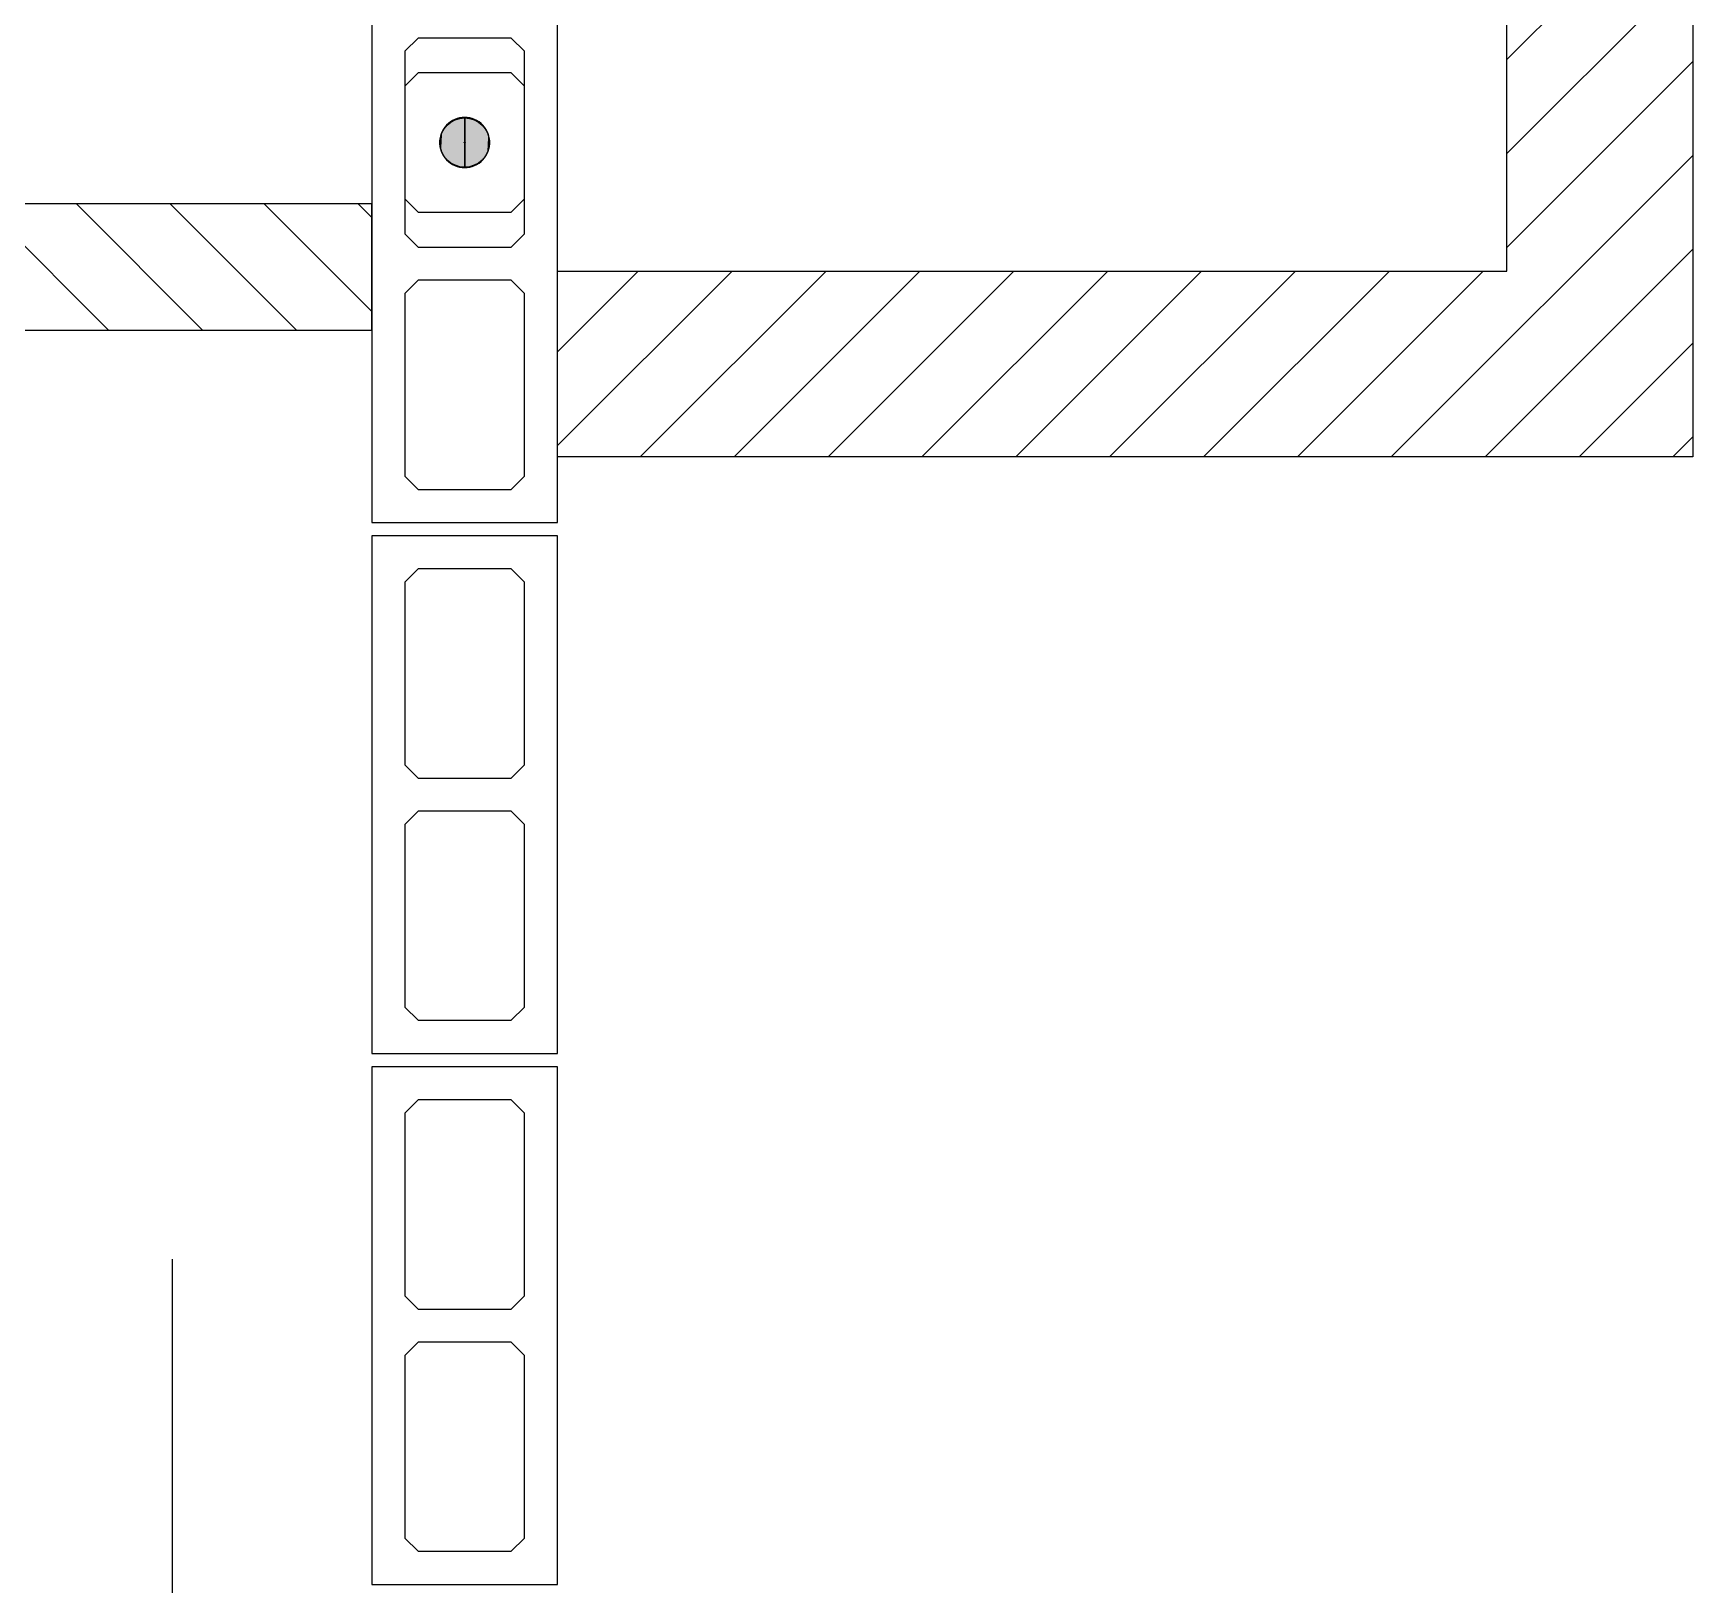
# Model space of a CAD drawing. Extents: x 0 to 119, y 0 to 84.
# Drawn here: x 30.22 to 32.72, y 47.82 to 50.158 of the extents above; entities that cross this region are included whole.
import ezdxf

# ---------------------------------------------------------------- set-up
doc = ezdxf.new("R2010")
doc.units = 0
doc.header["$MEASUREMENT"] = 0
doc.linetypes.add('ESTILO_TQS_0005', pattern=[0.4, 0.3, -0.1])
for name, color, linetype in [('18', 6, 'CONTINUOUS'), ('27', 250, 'CONTINUOUS'), ('29', 9, 'CONTINUOUS'), ('3', 7, 'CONTINUOUS')]:
    doc.layers.add(name, color=color, linetype=linetype)

msp = doc.modelspace()

# ---------------------------------------------------------------- linework, layer by layer
at = {"layer": '18', "color": 6, "linetype": 'Continuous'}
msp.add_line((30.43025, 47.41055), (30.43025, 48.31055), dxfattribs=at)
at = {"layer": '27', "color": 250, "linetype": 'ESTILO_TQS_0005'}
for points in [[(30.94025, 49.83555), (30.96025, 49.85555), (30.96025, 50.13055), (30.94025, 50.15055), (30.80025, 50.15055), (30.78025, 50.13055), (30.78025, 49.85555), (30.80025, 49.83555), (30.94025, 49.83555)], [(30.94025, 49.47055), (30.96025, 49.49055), (30.96025, 49.76555), (30.94025, 49.78555), (30.80025, 49.78555), (30.78025, 49.76555), (30.78025, 49.49055), (30.80025, 49.47055), (30.94025, 49.47055)], [(30.94025, 49.03555), (30.96025, 49.05555), (30.96025, 49.33055), (30.94025, 49.35055), (30.80025, 49.35055), (30.78025, 49.33055), (30.78025, 49.05555), (30.80025, 49.03555), (30.94025, 49.03555)], [(30.94025, 48.67055), (30.96025, 48.69055), (30.96025, 48.96555), (30.94025, 48.98555), (30.80025, 48.98555), (30.78025, 48.96555), (30.78025, 48.69055), (30.80025, 48.67055), (30.94025, 48.67055)], [(30.94025, 48.23555), (30.96025, 48.25555), (30.96025, 48.53055), (30.94025, 48.55055), (30.80025, 48.55055), (30.78025, 48.53055), (30.78025, 48.25555), (30.80025, 48.23555), (30.94025, 48.23555)], [(30.94025, 47.87055), (30.96025, 47.89055), (30.96025, 48.16555), (30.94025, 48.18555), (30.80025, 48.18555), (30.78025, 48.16555), (30.78025, 47.89055), (30.80025, 47.87055), (30.94025, 47.87055)]]:
    msp.add_lwpolyline(points, dxfattribs=at)
at = {"layer": '29', "color": 9, "linetype": 'Continuous'}
for p, q in [((32.440292, 49.97654), (32.684302, 50.22055)), ((32.440292, 50.117962), (32.54288, 50.22055)), ((32.440292, 49.835119), (32.720292, 50.115119)), ((32.2661, 49.519506), (32.720292, 49.973698)), ((30.143938, 49.90055), (30.333938, 49.71055)), ((30.285359, 49.90055), (30.475359, 49.71055)), ((30.42678, 49.90055), (30.61678, 49.71055)), ((30.568202, 49.90055), (30.73025, 49.738502)), ((30.709623, 49.90055), (30.73025, 49.879923)), ((32.407522, 49.519506), (32.720292, 49.832276)), ((31.01025, 49.536448), (31.273254, 49.799452)), ((31.01025, 49.677869), (31.131833, 49.799452)), ((31.134729, 49.519506), (31.414675, 49.799452)), ((31.276151, 49.519506), (31.556097, 49.799452)), ((31.417572, 49.519506), (31.697518, 49.799452)), ((31.558994, 49.519506), (31.838939, 49.799452)), ((31.700415, 49.519506), (31.980361, 49.799452)), ((31.841836, 49.519506), (32.121782, 49.799452)), ((31.983258, 49.519506), (32.263203, 49.799452)), ((32.124679, 49.519506), (32.404625, 49.799452)), ((32.548943, 49.519506), (32.720292, 49.690855)), ((32.690364, 49.519506), (32.720292, 49.549434))]:
    msp.add_line(p, q, dxfattribs=at)
for points in [[(27.680292, 49.90055), (27.680292, 50.22055), (27.490329, 50.22055), (27.490329, 48.39055), (27.680292, 48.39055), (27.680292, 49.71055), (30.73025, 49.71055), (30.73025, 49.90055), (27.680292, 49.90055)], [(31.01025, 49.799452), (32.440292, 49.799452), (32.440292, 50.22055), (32.720292, 50.22055), (32.720292, 49.519506), (31.01025, 49.519506), (31.01025, 49.799452)]]:
    msp.add_lwpolyline(points, dxfattribs=at)
at = {"layer": '3', "color": 7, "linetype": 'Continuous'}
for p, q in [((30.80025, 50.09805), (30.78025, 50.07805)), ((30.78025, 50.07805), (30.78025, 49.90805)), ((30.94025, 50.09805), (30.80025, 50.09805)), ((30.96025, 50.07805), (30.94025, 50.09805)), ((30.96025, 49.90805), (30.96025, 50.07805)), ((30.78025, 49.90805), (30.80025, 49.88805)), ((30.94025, 49.88805), (30.96025, 49.90805)), ((30.80025, 49.88805), (30.94025, 49.88805))]:
    msp.add_line(p, q, dxfattribs=at)
for points in [[(31.01025, 49.42055), (31.01025, 50.20055), (30.73025, 50.20055), (30.73025, 49.42055), (31.01025, 49.42055)], [(30.87025, 49.99365), (30.870311, 49.993647), (30.870371, 49.993638), (30.87043, 49.993622), (30.870487, 49.993601), (30.870541, 49.993575), (30.870593, 49.993542), (30.870641, 49.993505), (30.870685, 49.993463), (30.870724, 49.993417), (30.870759, 49.993367), (30.870789, 49.993314), (30.870813, 49.993258), (30.870831, 49.9932), (30.870843, 49.993141), (30.870849, 49.99308), (30.870849, 49.99302), (30.870843, 49.992959), (30.870831, 49.9929), (30.870813, 49.992842), (30.870789, 49.992786), (30.870759, 49.992733), (30.870724, 49.992683), (30.870685, 49.992637), (30.870641, 49.992595), (30.870593, 49.992558), (30.870541, 49.992525), (30.870487, 49.992499), (30.87043, 49.992478), (30.870371, 49.992462), (30.870311, 49.992453), (30.87025, 49.99245), (30.87025, 50.03085), (30.866426, 50.030656), (30.862641, 50.030076), (30.858934, 50.029116), (30.855343, 50.027787), (30.851906, 50.0261), (30.848656, 50.024075), (30.845628, 50.021731), (30.842853, 50.019093), (30.840359, 50.016188), (30.838171, 50.013045), (30.836313, 50.009697), (30.834803, 50.006178), (30.833657, 50.002525), (30.832886, 49.998774), (30.832499, 49.994965), (30.832499, 49.991135), (30.832886, 49.987326), (30.833657, 49.983575), (30.834803, 49.979922), (30.836313, 49.976403), (30.838171, 49.973055), (30.840359, 49.969912), (30.842853, 49.967007), (30.845628, 49.964369), (30.848656, 49.962025), (30.851906, 49.96), (30.855343, 49.958313), (30.858934, 49.956984), (30.862641, 49.956024), (30.866426, 49.955444), (30.87025, 49.95525), (30.87025, 49.99365)], [(30.87025, 49.99245), (30.870189, 49.992453), (30.870129, 49.992462), (30.87007, 49.992478), (30.870013, 49.992499), (30.869959, 49.992525), (30.869907, 49.992558), (30.869859, 49.992595), (30.869815, 49.992637), (30.869776, 49.992683), (30.869741, 49.992733), (30.869711, 49.992786), (30.869687, 49.992842), (30.869669, 49.9929), (30.869657, 49.992959), (30.869651, 49.99302), (30.869651, 49.99308), (30.869657, 49.993141), (30.869669, 49.9932), (30.869687, 49.993258), (30.869711, 49.993314), (30.869741, 49.993367), (30.869776, 49.993417), (30.869815, 49.993463), (30.869859, 49.993505), (30.869907, 49.993542), (30.869959, 49.993575), (30.870013, 49.993601), (30.87007, 49.993622), (30.870129, 49.993638), (30.870189, 49.993647), (30.87025, 49.99365), (30.87025, 49.95525), (30.874074, 49.955444), (30.877859, 49.956024), (30.881566, 49.956984), (30.885157, 49.958313), (30.888594, 49.96), (30.891844, 49.962025), (30.894872, 49.964369), (30.897647, 49.967007), (30.900141, 49.969912), (30.902329, 49.973055), (30.904187, 49.976403), (30.905697, 49.979922), (30.906843, 49.983575), (30.907614, 49.987326), (30.908001, 49.991135), (30.908001, 49.994965), (30.907614, 49.998774), (30.906843, 50.002525), (30.905697, 50.006178), (30.904187, 50.009697), (30.902329, 50.013045), (30.900141, 50.016188), (30.897647, 50.019093), (30.894872, 50.021731), (30.891844, 50.024075), (30.888594, 50.0261), (30.885157, 50.027787), (30.881566, 50.029116), (30.877859, 50.030076), (30.874074, 50.030656), (30.87025, 50.03085), (30.87025, 49.99245)], [(31.01025, 48.62055), (31.01025, 49.40055), (30.73025, 49.40055), (30.73025, 48.62055), (31.01025, 48.62055)], [(31.01025, 47.82055), (31.01025, 48.60055), (30.73025, 48.60055), (30.73025, 47.82055), (31.01025, 47.82055)]]:
    msp.add_lwpolyline(points, dxfattribs=at)
msp.add_circle((30.87025, 49.99305), 0.0372, dxfattribs=at)
for points in [[(30.848656, 50.024075), (30.848656, 49.962025), (30.851906, 50.0261)], [(30.848656, 49.962025), (30.851906, 49.96), (30.851906, 50.0261)], [(30.851906, 50.0261), (30.851906, 49.96), (30.855343, 50.027787)], [(30.851906, 49.96), (30.855343, 49.958313), (30.855343, 50.027787)], [(30.855343, 50.027787), (30.855343, 49.958313), (30.858934, 50.029116)], [(30.855343, 49.958313), (30.858934, 49.956984), (30.858934, 50.029116)], [(30.858934, 50.029116), (30.858934, 49.956984), (30.862641, 50.030076)], [(30.858934, 49.956984), (30.862641, 49.956024), (30.862641, 50.030076)], [(30.866426, 49.955444), (30.866426, 50.030656), (30.862641, 49.956024)], [(30.862641, 50.030076), (30.862641, 49.956024), (30.866426, 50.030656)], [(30.866426, 49.955444), (30.87025, 49.99365), (30.87025, 50.03085)], [(30.866426, 49.955444), (30.87025, 50.03085), (30.866426, 50.030656)], [(30.87025, 49.99245), (30.874074, 50.030656), (30.87025, 50.03085)], [(30.87025, 49.99245), (30.87025, 49.95525), (30.874074, 50.030656)], [(30.87025, 49.95525), (30.874074, 49.955444), (30.874074, 50.030656)], [(30.874074, 50.030656), (30.874074, 49.955444), (30.877859, 50.030076)], [(30.874074, 49.955444), (30.877859, 49.956024), (30.877859, 50.030076)], [(30.877859, 50.030076), (30.877859, 49.956024), (30.881566, 50.029116)], [(30.877859, 49.956024), (30.881566, 49.956984), (30.881566, 50.029116)], [(30.881566, 50.029116), (30.881566, 49.956984), (30.885157, 50.027787)], [(30.881566, 49.956984), (30.885157, 49.958313), (30.885157, 50.027787)], [(30.885157, 50.027787), (30.885157, 49.958313), (30.888594, 50.0261)], [(30.885157, 49.958313), (30.888594, 49.96), (30.888594, 50.0261)], [(30.888594, 50.0261), (30.888594, 49.96), (30.891844, 50.024075)], [(30.832886, 49.998774), (30.832886, 49.987326), (30.833657, 50.002525)], [(30.832886, 49.987326), (30.833657, 49.983575), (30.833657, 50.002525)], [(30.833657, 50.002525), (30.833657, 49.983575), (30.834803, 50.006178)], [(30.833657, 49.983575), (30.834803, 49.979922), (30.834803, 50.006178)], [(30.834803, 50.006178), (30.834803, 49.979922), (30.836313, 50.009697)], [(30.834803, 49.979922), (30.836313, 49.976403), (30.836313, 50.009697)], [(30.836313, 50.009697), (30.836313, 49.976403), (30.838171, 50.013045)], [(30.836313, 49.976403), (30.838171, 49.973055), (30.838171, 50.013045)], [(30.838171, 50.013045), (30.838171, 49.973055), (30.840359, 50.016188)], [(30.838171, 49.973055), (30.840359, 49.969912), (30.840359, 50.016188)], [(30.840359, 50.016188), (30.840359, 49.969912), (30.842853, 50.019093)], [(30.840359, 49.969912), (30.842853, 49.967007), (30.842853, 50.019093)], [(30.842853, 50.019093), (30.842853, 49.967007), (30.845628, 50.021731)], [(30.842853, 49.967007), (30.845628, 49.964369), (30.845628, 50.021731)], [(30.845628, 50.021731), (30.845628, 49.964369), (30.848656, 50.024075)], [(30.845628, 49.964369), (30.848656, 49.962025), (30.848656, 50.024075)], [(30.888594, 49.96), (30.891844, 49.962025), (30.891844, 50.024075)], [(30.891844, 50.024075), (30.891844, 49.962025), (30.894872, 50.021731)], [(30.891844, 49.962025), (30.894872, 49.964369), (30.894872, 50.021731)], [(30.894872, 50.021731), (30.894872, 49.964369), (30.897647, 50.019093)], [(30.894872, 49.964369), (30.897647, 49.967007), (30.897647, 50.019093)], [(30.897647, 50.019093), (30.897647, 49.967007), (30.900141, 50.016188)], [(30.897647, 49.967007), (30.900141, 49.969912), (30.900141, 50.016188)], [(30.900141, 50.016188), (30.900141, 49.969912), (30.902329, 50.013045)], [(30.900141, 49.969912), (30.902329, 49.973055), (30.902329, 50.013045)], [(30.902329, 50.013045), (30.902329, 49.973055), (30.904187, 50.009697)], [(30.902329, 49.973055), (30.904187, 49.976403), (30.904187, 50.009697)], [(30.904187, 50.009697), (30.904187, 49.976403), (30.905697, 50.006178)], [(30.904187, 49.976403), (30.905697, 49.979922), (30.905697, 50.006178)], [(30.905697, 50.006178), (30.905697, 49.979922), (30.906843, 50.002525)], [(30.905697, 49.979922), (30.906843, 49.983575), (30.906843, 50.002525)], [(30.906843, 50.002525), (30.906843, 49.983575), (30.907614, 49.998774)], [(30.832499, 49.994965), (30.832499, 49.991135), (30.832886, 49.998774)], [(30.832499, 49.991135), (30.832886, 49.987326), (30.832886, 49.998774)], [(30.866426, 49.955444), (30.87025, 49.95525), (30.87025, 49.99365)], [(30.869815, 49.992637), (30.87025, 49.99245), (30.869776, 49.992683)], [(30.87025, 49.99245), (30.87025, 49.99245), (30.869776, 49.992683)], [(30.869776, 49.992683), (30.87025, 49.99245), (30.869776, 49.992683)], [(30.87025, 49.99245), (30.87025, 49.99245), (30.869776, 49.992683)], [(30.869776, 49.992683), (30.87025, 49.99245), (30.869776, 49.992683)], [(30.87025, 49.99245), (30.87025, 49.99245), (30.869776, 49.992683)], [(30.869859, 49.992595), (30.87025, 49.99245), (30.869815, 49.992637)], [(30.87025, 49.99245), (30.87025, 49.99245), (30.869815, 49.992637)], [(30.869815, 49.992637), (30.87025, 49.99245), (30.869815, 49.992637)], [(30.87025, 49.99245), (30.87025, 49.99245), (30.869815, 49.992637)], [(30.869907, 49.992558), (30.87025, 49.99245), (30.869859, 49.992595)], [(30.87025, 49.99245), (30.87025, 49.99245), (30.869859, 49.992595)], [(30.869959, 49.992525), (30.87025, 49.99245), (30.869907, 49.992558)], [(30.87025, 49.99245), (30.87025, 49.99245), (30.869907, 49.992558)], [(30.87007, 49.992478), (30.87025, 49.99245), (30.869959, 49.992525)], [(30.87025, 49.99245), (30.87025, 49.99245), (30.869959, 49.992525)], [(30.87025, 49.99245), (30.87025, 49.99245), (30.87007, 49.992478)], [(30.87025, 49.99245), (30.87025, 49.99245), (30.87007, 49.992478)], [(30.87025, 49.99365), (30.870724, 49.993417), (30.87025, 49.99365)], [(30.870724, 49.993417), (30.870724, 49.993417), (30.87025, 49.99365)], [(30.87025, 49.99365), (30.870724, 49.993417), (30.87025, 49.99365)], [(30.870724, 49.993417), (30.870724, 49.993417), (30.87025, 49.99365)], [(30.87025, 49.99365), (30.870724, 49.993417), (30.87025, 49.99365)], [(30.870724, 49.993417), (30.870685, 49.993463), (30.87025, 49.99365)], [(30.87025, 49.99365), (30.870685, 49.993463), (30.87025, 49.99365)], [(30.870685, 49.993463), (30.870685, 49.993463), (30.87025, 49.99365)], [(30.87025, 49.99365), (30.870685, 49.993463), (30.87025, 49.99365)], [(30.870685, 49.993463), (30.870641, 49.993505), (30.87025, 49.99365)], [(30.87025, 49.99365), (30.870641, 49.993505), (30.87025, 49.99365)], [(30.870641, 49.993505), (30.870593, 49.993542), (30.87025, 49.99365)], [(30.87025, 49.99365), (30.870593, 49.993542), (30.87025, 49.99365)], [(30.870593, 49.993542), (30.870541, 49.993575), (30.87025, 49.99365)], [(30.87025, 49.99365), (30.870541, 49.993575), (30.87025, 49.99365)], [(30.870541, 49.993575), (30.87043, 49.993622), (30.87025, 49.99365)], [(30.87025, 49.99365), (30.87043, 49.993622), (30.87025, 49.99365)], [(30.87043, 49.993622), (30.87025, 49.99365), (30.87025, 49.99365)], [(30.87025, 49.99365), (30.87025, 49.99365), (30.87025, 49.99365)], [(30.87025, 49.99365), (30.87025, 49.99365), (30.87025, 49.99365)], [(30.87025, 49.99365), (30.87025, 49.99365), (30.87025, 49.99365)], [(30.87025, 49.99365), (30.87025, 49.99365), (30.87025, 49.99365)], [(30.87025, 49.99365), (30.87025, 49.99365), (30.87025, 49.99365)], [(30.87025, 49.99365), (30.87025, 49.99365), (30.87025, 49.99365)], [(30.87025, 49.99365), (30.87025, 49.99365), (30.87025, 49.99365)], [(30.87025, 49.99365), (30.87025, 49.99365), (30.87025, 49.99365)], [(30.87025, 49.99365), (30.87025, 49.99365), (30.87025, 49.99365)], [(30.87025, 49.99365), (30.87025, 49.99365), (30.87025, 49.99365)], [(30.87025, 49.99365), (30.87025, 49.99365), (30.87025, 49.99365)], [(30.87025, 49.99365), (30.87025, 49.99365), (30.87025, 49.99365)], [(30.87025, 49.99245), (30.87025, 49.99245), (30.87025, 49.99245)], [(30.87025, 49.99245), (30.87025, 49.99245), (30.87025, 49.99245)], [(30.87025, 49.99245), (30.87025, 49.99245), (30.87025, 49.99245)], [(30.87025, 49.99245), (30.87025, 49.99245), (30.87025, 49.99245)], [(30.87025, 49.99245), (30.87025, 49.99245), (30.87025, 49.99245)], [(30.87025, 49.99245), (30.87025, 49.99245), (30.87025, 49.99245)], [(30.87025, 49.99245), (30.87025, 49.99245), (30.87025, 49.99245)], [(30.87025, 49.99245), (30.87025, 49.99245), (30.87025, 49.99245)], [(30.87025, 49.99245), (30.87025, 49.99245), (30.87025, 49.99245)], [(30.87025, 49.99245), (30.87025, 49.99245), (30.87025, 49.99245)], [(30.87025, 49.99245), (30.87025, 49.99245), (30.87025, 49.99245)], [(30.87025, 49.99245), (30.87025, 49.99245), (30.87025, 49.99245)], [(30.906843, 49.983575), (30.907614, 49.987326), (30.907614, 49.998774)], [(30.907614, 49.998774), (30.907614, 49.987326), (30.908001, 49.994965)], [(30.907614, 49.987326), (30.908001, 49.991135), (30.908001, 49.994965)]]:
    msp.add_solid(points, dxfattribs=at)

doc.saveas('drawing.dxf')
